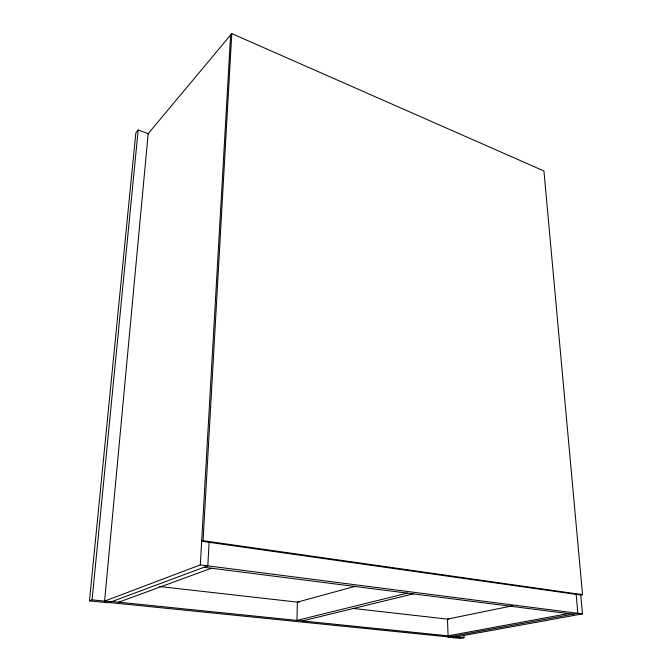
<?xml version="1.0" encoding="UTF-8"?>
<svg xmlns="http://www.w3.org/2000/svg" width="672" height="672" viewBox="0 0 672 672"><rect width="100%" height="100%" fill="white"/><g stroke="black" fill="none" stroke-linecap="round" stroke-linejoin="round"><path stroke-width="1.01" d="M209.126 541.758L207.824 565.866L108.562 602.801L89.46 600.869L135.836 132.888L138.18 130.015L148.73 133.854M582.54 594.67L203.062 540.674L201.667 541.262L580.759 595.022L582.54 594.67L543.925 170.965L231.781 33.6L148.184 133.661L104.588 601.121L200.315 564.908L230.605 35.003M203.062 540.674L231.781 33.6M89.46 600.869L92.081 599.852L138.18 130.015M118.658 602.196L211.445 568.226M355.673 586.211L297.343 602.12L296.99 620.399L407.467 593.141M302.35 620.945L413.255 593.872M512.736 605.749L447.46 619.105L448.106 635.821L568.403 613.595M455.876 636.913L582.464 613.897L580.667 594.04M576.08 593.443L577.844 613.301L447.838 637.14L460.303 638.4L463.974 637.745L463.882 635.653M112.031 601.516L452.525 636.275M92.081 599.852L111.258 601.801M451.483 636.468L463.974 637.745M109.334 602.524L448.871 636.947M159.751 586.547L299.116 602.322M352.75 608.387L448.728 619.256M204.028 567.277L573.04 614.183M200.315 564.908L582.464 613.897M460.278 637.904L460.32 638.4"/></g></svg>
